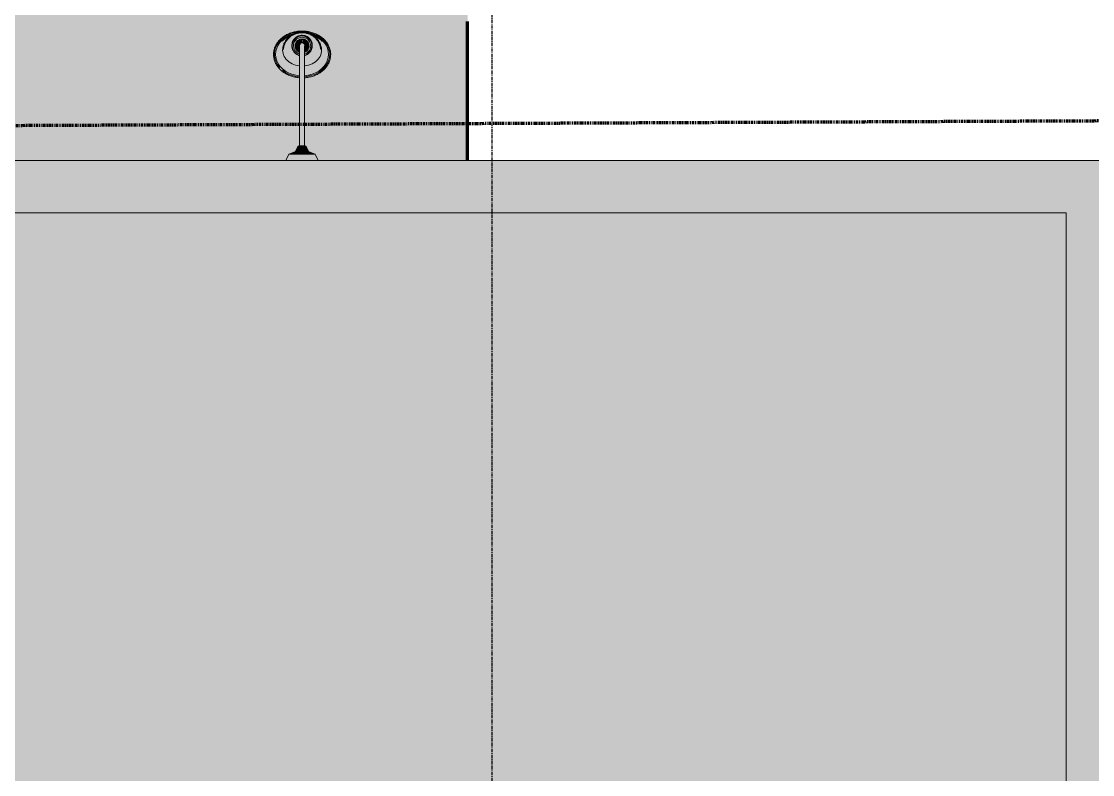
# Model space of a CAD drawing. Header units: inches. Extents: x 9391 to 11530, y 1186 to 2858.
# Drawn here: x 9956.5 to 10119.8, y 2512 to 2626.7 of the extents above; entities that cross this region are included whole.
import ezdxf

# ---------------------------------------------------------------- set-up
doc = ezdxf.new("R2010")
doc.units = ezdxf.units.IN
doc.header["$MEASUREMENT"] = 0
doc.linetypes.add('Double Dash 3_8_', pattern=[1, 0.375, -0.125, 0.125, -0.125, 0.125, -0.125])
doc.linetypes.add('Grid Line 1_2_', pattern=[0.875, 0.5, -0.125, 0.125, -0.125])
for name, color, linetype, lineweight in [('A-DETL-GENF-1', 254, 'Continuous', 9), ('A-DETL-GENF-3', 9, 'Continuous', 9), ('A-ROOF-1', 132, 'Continuous', 5), ('C-BLDG-PADS', 91, 'Continuous', 70), ('C-BLDG-PADS-1', 91, 'Continuous', 9), ('C-PROP-LINE', 91, 'Double Dash 3_8_', 211), ('C-TOPO', 7, 'Continuous', 9), ('E-LITE-EQPM', 33, 'Continuous', 9), ('S-FNDN', 32, 'Continuous', 13), ('S-FNDN-1', 32, 'Continuous', 5), ('S-GRID-1', 1, 'Grid Line 1_2_', 30)]:
    doc.layers.add(name, color=color, linetype=linetype, lineweight=lineweight)

# ---------------------------------------------------------------- blocks, each defined once
blk = doc.blocks.new('holly 26751 - holly 26751-V146-FLOOR PLAN - ROOF')
at = {"layer": 'A-DETL-GENF-1'}
for p, q in [((0, 33.47), (0, 33.55)), ((0, 33.55), (0, 33.19)), ((0, 32.24), (0, 33.47)), ((0, 33.06), (0, 33.21)), ((0, 33.21), (0, 33.21)), ((0, 33.21), (0, 33.11)), ((0, 33.19), (0, 32.22)), ((0, 33.11), (0, 32.96)), ((0, 32.96), (0, 33.11)), ((0, 33.11), (0, 33.03)), ((0, 32.79), (0, 33.06)), ((0, 33.03), (0, 32.67)), ((0, 32.96), (0, 32.89)), ((0, 32.84), (0, 32.96)), ((0, 32.89), (0, 32.77)), ((0, 32.25), (0, 32.84)), ((0, 32.37), (0, 32.79)), ((0, 32.77), (0, 32.47)), ((0, 32.67), (0, 31.48)), ((-14.24, 29.11), (-7.42, 31.55)), ((-7.42, 31.55), (0, 32.4)), ((0, 32.47), (0, 32.07)), ((0, 32.4), (7.42, 31.55)), ((0, 32.22), (0, 32.37)), ((0, 32.37), (0, 32.32)), ((0, 31.33), (0, 32.37)), ((0, 32.32), (0, 32.37)), ((0, 32.37), (0, 31.18)), ((0, 32.32), (0, 32.21)), ((0, 31.97), (0, 32.32)), ((0, 32.22), (0, 32.25)), ((0, 32.07), (0, 32.24)), ((0, 30.14), (0, 32.22)), ((0, 32.21), (0, 31.48)), ((0, 29.99), (0, 32.07)), ((0, 32.07), (0, 30.14)), ((0, 32.01), (0, 32.07)), ((0, 32.07), (0, 32.06)), ((0, 32.06), (0, 31.96)), ((0, 31.88), (0, 32.01)), ((0, 31.79), (0, 31.97)), ((0, 31.96), (0, 31.77)), ((0, 31.7), (0, 31.88)), ((0, 31.77), (0, 31.79)), ((0, 31.48), (0, 31.7)), ((0, 31.48), (0, 31.33)), ((0, 31.18), (0, 31.13)), ((0, 31.13), (0, 30.61)), ((7.42, 31.55), (14.24, 29.11)), ((0, 30.61), (0, 30.14)), ((0, 30.14), (0, 30.09)), ((0, 30.09), (0, 29.98)), ((0, 28.95), (0, 29.99)), ((0, 29.98), (0, 29.79)), ((0, 29.79), (0, 29.54)), ((0, 28.5), (0, 29.69)), ((0, 29.69), (0, 25.82)), ((0, 29.54), (0, 29.23)), ((0, 26.27), (0, 29.39)), ((0, 29.39), (0, 28.95)), ((-20.26, 25.28), (-14.24, 29.11)), ((0, 29.23), (0, 28.89)), ((0, 28.89), (0, 28.5)), ((14.24, 29.11), (20.26, 25.28)), ((0, 23.89), (0, 26.27)), ((-25.28, 20.26), (-20.26, 25.28)), ((0, 25.82), (0, 23.58)), ((0, 25.59), (0, 25.61)), ((0, 25.61), (0, 25.61)), ((0, 25.61), (0, 25.58)), ((0, 25.54), (0, 25.59)), ((0, 25.58), (0, 25.52)), ((0, 25.47), (0, 25.54)), ((0, 25.52), (0, 25.4)), ((0, 25.37), (0, 25.47)), ((0, 25.4), (0, 24.18)), ((0, 25.24), (0, 25.37)), ((0, 24.17), (0, 25.24)), ((20.26, 25.28), (25.28, 20.26)), ((0, 24.18), (0, 23.75)), ((0, 23.59), (0, 24.17)), ((0, 23.72), (0, 23.89)), ((0, 23.75), (0, 23.74)), ((0, 23.74), (0, 22.36)), ((0, 23.39), (0, 23.72)), ((0, 23.43), (0, 23.59)), ((0, 23.58), (0, 23.33)), ((0, 23.32), (0, 23.43)), ((0, 22.95), (0, 23.39)), ((0, 23.33), (0, 23.29)), ((0, 23.29), (0, 23.32)), ((0, 23.29), (0, 23.29)), ((0, 22.07), (0, 22.95)), ((0, 22.36), (0, 21.55)), ((0, 21.77), (0, 22.07)), ((0, 21.65), (0, 21.77)), ((0, 21.17), (0, 21.65)), ((0, 21.55), (0, 19.42)), ((-29.11, 14.24), (-25.28, 20.26)), ((0, 20.87), (0, 21.17)), ((0, 20.72), (0, 20.87)), ((0, -0.05), (0, 20.76)), ((0, 20.76), (0, 20.74)), ((0, 20.74), (0, 20.69)), ((0, 20.67), (0, 20.72)), ((0, 20.69), (0, 20.67)), ((0, 19.42), (0, 20.46)), ((0, 20.46), (0, 20.31)), ((0, 20.31), (0, 17.93)), ((25.28, 20.26), (29.11, 14.24)), ((0, 17.93), (0, 17.19)), ((0, 17.19), (0, 16)), ((0, 16), (0, 15.96)), ((0, 15.96), (0, 15.59)), ((0, 15.59), (0, 15.55)), ((0, 15.55), (0, 14.21)), ((-31.55, 7.42), (-29.11, 14.24)), ((0, 14.21), (0, 14.38)), ((0, 14.38), (0, 14.36)), ((0, 14.36), (0, 13.49)), ((0, 13.49), (0, 12.58)), ((29.11, 14.24), (31.39, 7.85)), ((0, 12.58), (0, 12.2)), ((0, 12.2), (0, 11.79)), ((0, 11.79), (0, 11.37)), ((0, 11.37), (0, 10.97)), ((0, 10.97), (0, 10.65)), ((0, 10.34), (0, 10.76)), ((0, 10.76), (0, 10.59)), ((0, 10.65), (0, 10.43)), ((0, 10.59), (0, 10.01)), ((0, 10.43), (0, 10.34)), ((0, 10.01), (0, 9.18)), ((0, 9.18), (0, 8.27)), ((0, 8.27), (0, 7.46)), ((-32.4, 0), (-31.55, 7.42)), ((0, 7.46), (0, 6.92)), ((0, 6.92), (0, 5.14)), ((0, 5.14), (0, 3.8)), ((0, 3.8), (0, 3.77)), ((0, 3.77), (0, 3.53)), ((0, 3.53), (0, 3.5)), ((0, 3.5), (0, 1.56)), ((-35.03, 0), (-35.12, 0)), ((-35.12, 0), (-34.76, 0)), ((-33.8, 0), (-35.03, 0)), ((-34.76, 0), (-33.78, 0)), ((-34.67, 0), (-34.52, 0)), ((-34.53, 0), (-34.67, 0)), ((-34.67, 0), (-34.59, 0)), ((-34.59, 0), (-34.23, 0)), ((-34.41, 0), (-34.53, 0)), ((-34.52, 0), (-34.45, 0)), ((-34.45, 0), (-34.33, 0)), ((-33.81, 0), (-34.41, 0)), ((-34.23, 0), (-33.04, 0)), ((-33.88, 0), (-33.93, 0)), ((-33.93, 0), (-32.74, 0)), ((-33.53, 0), (-33.88, 0)), ((-33.78, 0), (-33.81, 0)), ((-33.63, 0), (-33.8, 0)), ((-33.57, 0), (-33.63, 0)), ((-33.63, 0), (-33.62, 0)), ((-33.62, 0), (-33.53, 0)), ((-33.44, 0), (-33.57, 0)), ((-33.53, 0), (-33.34, 0)), ((-33.35, 0), (-33.53, 0)), ((-33.26, 0), (-33.44, 0)), ((-33.34, 0), (-33.35, 0)), ((-33.04, 0), (-33.26, 0)), ((-32.74, 0), (-32.69, 0)), ((-32.69, 0), (-32.17, 0)), ((-32.4, 0), (-30.36, -2.04)), ((-32.17, 0), (-31.7, 0)), ((-31.7, 0), (-31.66, 0)), ((-31.66, 0), (-31.54, 0)), ((-31.54, 0), (-31.35, 0)), ((-31.35, 0), (-31.1, 0)), ((-30.06, 0), (-31.25, 0)), ((-31.25, 0), (-27.38, 0)), ((-31.1, 0), (-30.8, 0)), ((-30.8, 0), (-30.45, 0)), ((-30.45, 0), (-30.06, 0)), ((-27.38, 0), (-25.14, 0)), ((-27.15, 0), (-27.17, 0)), ((-27.17, 0), (-27.17, 0)), ((-27.17, 0), (-27.14, 0)), ((-27.1, 0), (-27.15, 0)), ((-27.14, 0), (-27.09, 0)), ((-27.03, 0), (-27.1, 0)), ((-27.09, 0), (-26.97, 0)), ((-26.94, 0), (-27.03, 0)), ((-26.97, 0), (-25.75, 0)), ((-26.8, 0), (-26.94, 0)), ((-25.73, 0), (-26.8, 0)), ((-25.75, 0), (-25.32, 0)), ((-25.15, 0), (-25.73, 0)), ((-25.32, 0), (-25.3, 0)), ((-25.3, 0), (-23.92, 0)), ((-24.99, 0), (-25.15, 0)), ((-25.14, 0), (-24.89, 0)), ((-24.88, 0), (-24.99, 0)), ((-24.89, 0), (-24.86, 0)), ((-24.86, 0), (-24.88, 0)), ((-24.86, 0), (-24.86, 0)), ((-23.92, 0), (-23.11, 0)), ((-23.11, 0), (-20.98, 0)), ((-20.98, 0), (-22.03, 0)), ((-22.03, 0), (-21.88, 0)), ((-21.88, 0), (-19.5, 0)), ((-19.5, 0), (-18.75, 0)), ((-18.75, 0), (-17.56, 0)), ((-17.56, 0), (-17.52, 0)), ((-17.52, 0), (-17.15, 0)), ((-17.15, 0), (-17.11, 0)), ((-17.11, 0), (-15.78, 0)), ((-15.78, 0), (-15.94, 0)), ((-15.94, 0), (-15.92, 0)), ((-15.92, 0), (-15.05, 0)), ((-15.05, 0), (-14.14, 0)), ((-14.14, 0), (-13.77, 0)), ((-13.77, 0), (-13.35, 0)), ((-13.35, 0), (-12.93, 0)), ((-12.93, 0), (-12.54, 0)), ((-12.54, 0), (-12.21, 0)), ((-11.91, 0), (-12.32, 0)), ((-12.32, 0), (-12.15, 0)), ((-12.21, 0), (-11.99, 0)), ((-12.15, 0), (-11.57, 0)), ((-11.99, 0), (-11.91, 0)), ((-11.57, 0), (-10.74, 0)), ((-10.74, 0), (-9.83, 0)), ((-9.83, 0), (-9.03, 0)), ((-9.03, 0), (-8.48, 0)), ((-8.48, 0), (-6.7, 0)), ((-6.7, 0), (-5.36, 0)), ((-5.36, 0), (-5.33, 0)), ((-5.33, 0), (-5.09, 0)), ((-5.09, 0), (-5.06, 0)), ((-5.06, 0), (-3.13, 0)), ((-3.13, 0), (-0.75, 0)), ((-0.75, 0), (-0.72, 0)), ((-0.72, 0), (-0.7, 0)), ((-0.7, 0), (-0.67, 0)), ((-0.67, 0), (-0.64, 0)), ((-0.64, 0), (-0.62, 0)), ((-0.62, 0), (-0.6, 0)), ((-0.6, 0), (-0.6, 0)), ((-0.6, 0), (0.74, 0)), ((0, 1.56), (0, -0.82)), ((0.74, 0), (1.91, 0)), ((1.91, 0), (2.08, 0)), ((2.08, 0), (2.2, 0)), ((2.2, 0), (2.75, 0)), ((2.75, 0), (2.83, 0)), ((2.83, 0), (3.26, 0)), ((3.26, 0), (3.49, 0)), ((3.49, 0), (3.69, 0)), ((3.69, 0), (3.83, 0)), ((3.83, 0), (3.87, 0)), ((3.87, 0), (3.99, 0)), ((3.99, 0), (4.12, 0)), ((4.12, 0), (4.26, 0)), ((4.26, 0), (4.4, 0)), ((4.4, 0), (4.51, 0)), ((4.51, 0), (4.58, 0)), ((4.58, 0), (4.61, 0)), ((4.61, 0), (4.83, 0)), ((4.83, 0), (5.09, 0)), ((5.09, 0), (5.37, 0)), ((5.37, 0), (5.63, 0)), ((5.63, 0), (5.86, 0)), ((5.86, 0), (6.02, 0)), ((6.02, 0), (6.1, 0)), ((6.1, 0), (6.53, 0)), ((6.53, 0), (6.55, 0)), ((6.55, 0), (6.64, 0)), ((6.64, 0), (7.38, 0)), ((7.23, 0), (7.21, 0)), ((7.21, 0), (7.23, 0)), ((7.44, 0), (7.23, 0)), ((7.23, 0), (7.29, 0)), ((7.29, 0), (7.57, 0)), ((7.38, 0), (7.44, 0)), ((7.57, 0), (8.84, 0)), ((8.84, 0), (8.93, 0)), ((8.93, 0), (11.01, 0)), ((11.01, 0), (10.56, 0)), ((10.56, 0), (11.75, 0)), ((12.8, 0), (11.75, 0)), ((12.8, 0), (13.99, 0)), ((13.99, 0), (14.43, 0)), ((14.43, 0), (14.58, 0)), ((14.58, 0), (16.07, 0)), ((16.07, 0), (15.33, 0)), ((15.33, 0), (15.62, 0)), ((15.62, 0), (18.9, 0)), ((18.9, 0), (18.75, 0)), ((18.75, 0), (18.82, 0)), ((18.82, 0), (18.99, 0)), ((18.99, 0), (19.21, 0)), ((19.21, 0), (19.48, 0)), ((19.48, 0), (19.75, 0)), ((19.75, 0), (20.02, 0)), ((20.02, 0), (20.24, 0)), ((20.24, 0), (20.98, 0)), ((20.98, 0), (23.81, 0)), ((23.81, 0), (23.21, 0)), ((23.21, 0), (23.36, 0)), ((23.36, 0), (24.11, 0)), ((24.11, 0), (26.19, 0)), ((26.19, 0), (26.49, 0)), ((26.49, 0), (26.34, 0)), ((26.34, 0), (26.78, 0)), ((26.78, 0), (27.02, 0)), ((27.02, 0), (27.29, 0)), ((27.29, 0), (27.58, 0)), ((27.58, 0), (27.84, 0)), ((27.84, 0), (28.06, 0)), ((28.06, 0), (28.22, 0)), ((28.22, 0), (28.27, 0)), ((28.27, 0), (29.16, 0)), ((29.17, 0), (28.87, 0)), ((28.87, 0), (28.91, 0)), ((28.91, 0), (29.21, 0)), ((29.16, 0), (29.51, 0)), ((29.18, 0), (29.16, 0)), ((29.16, 0), (29.37, 0)), ((29.42, 0), (29.17, 0)), ((29.26, 0), (29.18, 0)), ((29.21, 0), (29.7, 0)), ((29.7, 0), (29.26, 0)), ((29.37, 0), (31.39, 0)), ((29.61, 0), (29.42, 0)), ((29.51, 0), (29.68, 0)), ((29.7, 0), (29.61, 0)), ((29.68, 0), (29.7, 0)), ((29.7, 0), (29.76, 0)), ((29.76, 0), (29.7, 0)), ((30.36, 0), (30.21, 0)), ((30.21, 0), (30.8, 0)), ((31.03, 0), (30.36, 0)), ((31.5, 0), (30.8, 0)), ((30.8, 0), (31.08, 0)), ((30.8, 0), (31.84, 0)), ((31.1, 0), (31.03, 0)), ((31.08, 0), (31.11, 0)), ((31.11, 0), (31.1, 0)), ((31.1, 0), (31.1, 0)), ((32.14, 0), (31.1, 0)), ((31.1, 0), (31.4, 0)), ((31.39, 0), (31.55, 0)), ((31.4, 0), (32.74, 0)), ((31.56, 0), (31.5, 0)), ((31.55, 0), (31.56, 0)), ((33.62, 0), (31.55, 0)), ((31.84, 0), (32.14, 0)), ((32.74, 0), (32.59, 0)), ((32.59, 0), (33.58, 0)), ((33.58, 0), (33.71, 0)), ((33.78, 0), (33.62, 0)), ((33.71, 0), (33.78, 0)), ((-34.63, 0), (-34.77, 0)), ((-34.77, 0), (-34.77, 0)), ((-34.77, 0), (-34.67, 0)), ((-34.35, 0), (-34.63, 0)), ((-33.93, 0), (-34.35, 0)), ((-34.33, 0), (-34.03, 0)), ((-34.03, 0), (-33.63, 0)), ((-33.78, 0), (-33.93, 0)), ((-33.93, 0), (-33.88, 0)), ((-32.89, 0), (-33.93, 0)), ((-33.88, 0), (-33.78, 0)), ((-31.7, 0), (-33.78, 0)), ((-33.78, 0), (-33.04, 0)), ((-31.55, 0), (-33.63, 0)), ((-33.63, 0), (-31.7, 0)), ((-33.04, 0), (-32.89, 0)), ((-30.51, 0), (-31.55, 0)), ((-27.83, 0), (-30.95, 0)), ((-30.95, 0), (-30.51, 0)), ((-25.45, 0), (-27.83, 0)), ((-25.29, 0), (-25.45, 0)), ((-24.95, 0), (-25.29, 0)), ((-24.52, 0), (-24.95, 0)), ((-23.64, 0), (-24.52, 0)), ((-23.33, 0), (-23.64, 0)), ((-23.22, 0), (-23.33, 0)), ((-22.73, 0), (-23.22, 0)), ((-22.43, 0), (-22.73, 0)), ((-22.28, 0), (-22.43, 0)), ((0.73, 0), (-22.32, 0)), ((-22.32, 0), (-22.3, 0)), ((-22.3, 0), (-22.26, 0)), ((-22.24, 0), (-22.28, 0)), ((-22.26, 0), (-22.24, 0)), ((0, -0.82), (0, -0.84)), ((0, -0.84), (0, -0.87)), ((0, -0.87), (0, -0.89)), ((0, -0.89), (0, -0.92)), ((0, -0.92), (0, -0.94)), ((0, -0.94), (0, -0.96)), ((0, -0.96), (0, -0.96)), ((0, -0.96), (0, -2.3)), ((17.52, 0), (17.1, 0)), ((18.35, 0), (17.52, 0)), ((19.32, 0), (18.35, 0)), ((20.3, 0), (19.32, 0)), ((21.79, 0), (20.3, 0)), ((22.02, 0), (21.79, 0)), ((23.53, 0), (22.02, 0)), ((24.26, 0), (23.53, 0)), ((24.48, 0), (24.26, 0)), ((24.55, 0), (24.48, 0)), ((25.59, 0), (24.55, 0)), ((30.65, 0), (25.44, 0)), ((25.44, 0), (27.68, 0)), ((26.04, 0), (25.59, 0)), ((26.17, 0), (26.04, 0)), ((26.32, 0), (26.17, 0)), ((26.49, 0), (26.32, 0)), ((26.71, 0), (26.49, 0)), ((27.38, 0), (26.63, 0)), ((26.63, 0), (26.8, 0)), ((26.8, 0), (26.71, 0)), ((28.72, 0), (27.38, 0)), ((27.68, 0), (28.64, 0)), ((28.64, 0), (28.72, 0)), ((29.81, 0), (29.76, 0)), ((29.76, 0), (30.74, 0)), ((29.92, 0), (29.81, 0)), ((30.05, 0), (29.92, 0)), ((30.21, 0), (30.05, 0)), ((30.38, 0), (30.21, 0)), ((30.53, 0), (30.38, 0)), ((30.65, 0), (30.53, 0)), ((31.1, 0), (30.65, 0)), ((30.8, 0), (30.65, 0)), ((30.74, 0), (30.8, 0)), ((33.33, 0), (31.1, 0)), ((31.55, 0), (33.33, 0)), ((0, -2.3), (0, -3.47)), ((0, -3.47), (0, -3.64)), ((0, -3.64), (0, -3.76)), ((0, -3.76), (0, -4.31)), ((0, -4.31), (0, -4.39)), ((0, -4.39), (0, -4.82)), ((0, -4.82), (0, -5.05)), ((0, -5.05), (0, -5.26)), ((0, -5.26), (0, -5.39)), ((0, -5.39), (0, -5.43)), ((0, -5.43), (0, -5.55)), ((0, -5.55), (0, -5.68)), ((0, -5.68), (0, -5.83)), ((0, -5.83), (0, -5.96)), ((0, -5.96), (0, -6.07)), ((0, -6.07), (0, -6.14)), ((0, -6.14), (0, -6.17)), ((0, -6.17), (0, -6.39)), ((0, -6.39), (0, -6.65)), ((0, -6.65), (0, -6.93)), ((0, -6.93), (0, -7.19)), ((0, -7.19), (0, -7.42)), ((0, -7.42), (0, -7.59)), ((0, -7.59), (0, -7.66)), ((0, -7.66), (0, -8.09)), ((0, -8.09), (0, -8.11)), ((0, -8.11), (0, -8.2)), ((0, -8.2), (0, -8.94)), ((0, -8.79), (0, -8.78)), ((0, -8.78), (0, -8.79)), ((0, -9), (0, -8.79)), ((0, -8.79), (0, -8.85)), ((0, -8.85), (0, -9.13)), ((0, -8.94), (0, -9)), ((0, -9.13), (0, -10.4)), ((0, -10.4), (0, -10.49)), ((0, -10.49), (0, -12.57)), ((0, -12.57), (0, -12.13)), ((0, -12.13), (0, -13.32)), ((0, -14.36), (0, -13.32)), ((0, -14.36), (0, -15.55)), ((0, -15.55), (0, -15.99)), ((0, -15.99), (0, -16.14)), ((0, -16.14), (0, -17.63)), ((0, -17.63), (0, -16.89)), ((0, -16.89), (0, -17.19)), ((0, -17.19), (0, -20.46)), ((0, -20.46), (0, -20.31)), ((0, -20.31), (0, -20.38)), ((0, -20.38), (0, -20.55)), ((0, -20.55), (0, -20.77)), ((0, -20.77), (0, -21.04)), ((0, -21.04), (0, -21.32)), ((0, -21.32), (0, -21.58)), ((0, -21.58), (0, -21.8)), ((0, -21.8), (0, -22.54)), ((0, -22.54), (0, -25.37)), ((0, -25.37), (0, -24.77)), ((0, -24.77), (0, -24.92)), ((0, -24.92), (0, -25.67)), ((0, -25.67), (0, -27.75)), ((0, -32.21), (0, -27.01)), ((0, -27.01), (0, -29.24)), ((0, -27.75), (0, -28.05)), ((0, -28.05), (0, -27.9)), ((0, -27.9), (0, -28.35)), ((0, -28.94), (0, -28.2)), ((0, -28.35), (0, -28.58)), ((0, -28.58), (0, -28.86)), ((0, -28.86), (0, -29.14)), ((0, -30.28), (0, -28.94)), ((0, -29.14), (0, -29.4)), ((0, -29.24), (0, -30.2)), ((0, -29.4), (0, -29.63)), ((0, -29.63), (0, -29.78)), ((0, -29.78), (0, -29.83)), ((0, -29.83), (0, -30.73)), ((0, -30.2), (0, -30.28)), ((0, -30.73), (0, -30.43)), ((0, -30.43), (0, -30.48)), ((0, -30.48), (0, -30.77)), ((0, -30.73), (0, -31.07)), ((0, -30.99), (0, -30.73)), ((0, -30.75), (0, -30.73)), ((0, -30.73), (0, -30.94)), ((0, -30.82), (0, -30.75)), ((0, -30.77), (0, -31.26)), ((0, -31.26), (0, -30.82)), ((0, -30.94), (0, -32.95)), ((0, -31.17), (0, -30.99)), ((0, -31.07), (0, -31.24)), ((0, -31.27), (0, -31.17)), ((0, -31.24), (0, -31.27)), ((0, -31.26), (0, -31.32)), ((0, -31.32), (0, -31.26)), ((0, -31.37), (0, -31.32)), ((0, -31.32), (0, -32.31)), ((0, -31.48), (0, -31.37)), ((0, -31.62), (0, -31.48)), ((0, -31.77), (0, -31.62)), ((0, -31.92), (0, -31.77)), ((0, -31.77), (0, -32.36)), ((0, -31.94), (0, -31.77)), ((0, -32.59), (0, -31.92)), ((0, -32.09), (0, -31.94)), ((0, -32.21), (0, -32.09)), ((0, -32.66), (0, -32.21)), ((0, -32.36), (0, -32.21)), ((0, -32.31), (0, -32.36)), ((0, -33.06), (0, -32.36)), ((0, -32.36), (0, -32.65)), ((0, -32.36), (0, -33.41)), ((0, -32.67), (0, -32.59)), ((0, -32.65), (0, -32.67)), ((0, -32.67), (0, -32.66)), ((0, -32.66), (0, -32.67)), ((0, -33.7), (0, -32.66)), ((0, -32.66), (0, -32.96)), ((0, -34.89), (0, -32.66)), ((0, -32.95), (0, -33.11)), ((0, -32.96), (0, -34.3)), ((0, -33.12), (0, -33.06)), ((0, -33.11), (0, -33.12)), ((0, -35.18), (0, -33.11)), ((0, -33.11), (0, -34.89)), ((0, -33.41), (0, -33.7)), ((0, -34.3), (0, -34.15)), ((0, -34.15), (0, -35.14)), ((0, -35.14), (0, -35.27)), ((0, -35.34), (0, -35.18)), ((0, -35.27), (0, -35.34))]:
    blk.add_line(p, q, dxfattribs=at)
at = {"layer": 'A-DETL-GENF-3'}
for p, q in [((31.39, 7.85), (31.55, 7.42)), ((31.55, 7.42), (32.16, 2.1))]:
    blk.add_line(p, q, dxfattribs=at)
blk = doc.blocks.new('265000 - LIGHTING - GOOSENECK LIGHTING - TYPE A - 265000 - Lighting - Gooseneck Lighting - Type A-V183-FLOOR PLAN - ROOF')
at = {"layer": 'E-LITE-EQPM'}
for points in [[(-12.63, 0.37), (-12.74, 1.21), (-13, 2), (-13.35, 2.67), (-13.66, 3.09), (-14.16, 3.6), (-14.93, 4.09), (-15.62, 4.31), (-16.18, 4.36), (-16.75, 4.29), (-17.25, 4.15), (-17.83, 3.84), (-18.37, 3.4), (-18.78, 2.93), (-19.1, 2.43), (-19.4, 1.76), (-19.63, 0.85), (-19.71, 0), (-19.63, 0), (-19.4, 1.44), (-18.88, 2.59), (-18.19, 3.43), (-17.23, 4.02), (-16.18, 4.22), (-15.05, 3.97), (-14.22, 3.49), (-13.28, 2.2), (-12.89, 1.15), (-12.79, 0.37), (-12.65, 0.37)], [(-12.79, 0.37), (-12.94, 1.38), (-13.49, 2.59), (-14.16, 3.42), (-15.12, 4.02), (-16.18, 4.22), (-17.32, 3.97), (-18.22, 3.4), (-18.99, 2.45), (-19.48, 1.15), (-19.61, 0), (-19.56, 0), (-19.42, 0.95), (-19.29, 1.38), (-19.21, 1.55), (-18.61, 2.69), (-17.83, 3.49), (-16.75, 3.97), (-15.52, 3.93), (-14.46, 3.42), (-13.61, 2.48), (-13.08, 1.31), (-12.93, 0.37), (-12.84, 0.37)], [(-12.95, 0.37), (-13.09, 1.38), (-13.73, 2.67), (-14.64, 3.54), (-15.61, 3.97), (-16.75, 3.97), (-17.9, 3.42), (-18.76, 2.48), (-19.31, 1.31), (-19.25, 1.36), (-18.78, 2.05), (-18.36, 2.42), (-18.04, 2.62), (-17.53, 2.81), (-17.26, 2.88), (-16.75, 2.96), (-15.81, 2.68), (-15.09, 2.1), (-14.57, 1.14), (-14.45, 0.37), (-13, 0.37)], [(-14.45, 0.37), (-14.57, 1.15), (-15.12, 2.12), (-15.91, 2.75), (-16.81, 2.97), (-17.7, 2.75), (-17.91, 2.68), (-18.31, 2.46), (-18.78, 2.05), (-18.99, 1.8), (-19.34, 1.15), (-19.48, 0.67), (-19.54, 0), (-19.08, 0), (-18.93, 0.63), (-18.63, 1.08), (-18.17, 1.4), (-17.7, 1.54), (-17.24, 1.53), (-16.7, 1.33), (-16.3, 0.99), (-16.03, 0.52), (-15.99, 0.37), (-14.48, 0.37)], [(-0.98, 0.09), (-0.99, 1.92), (-1.35, 0.87), (-1.35, 0), (-0.98, 0), (-0.98, 0.05)], [(0, 2.4), (-0.98, 1.92), (-0.98, 0), (0, 0), (0, 2.2)], [(-12.63, -0.38), (-12.79, -0.38), (-12.94, -1.38), (-13.49, -2.59), (-14.16, -3.42), (-15.12, -4.02), (-16.18, -4.22), (-17.32, -3.97), (-18.22, -3.4), (-19.02, -2.36), (-19.47, -1.2), (-19.63, 0), (-19.71, 0), (-19.6, -1.1), (-19.27, -2.11), (-18.78, -2.93), (-18.59, -3.18), (-18.05, -3.68), (-17.51, -4.02), (-16.99, -4.22), (-16.5, -4.33), (-16.16, -4.36), (-15.52, -4.27), (-15.1, -4.15), (-14.54, -3.87), (-13.9, -3.37), (-13.66, -3.09), (-13.3, -2.59), (-12.87, -1.68), (-12.68, -1), (-12.64, -0.43)], [(-12.79, -0.38), (-12.95, -0.38), (-13.1, -1.39), (-13.66, -2.59), (-14.64, -3.54), (-15.61, -3.97), (-16.75, -3.97), (-17.9, -3.42), (-18.76, -2.48), (-19.38, -1.08), (-19.54, -0.43), (-19.56, 0), (-19.63, 0), (-19.43, -1.38), (-18.88, -2.6), (-18.21, -3.42), (-17.25, -4.02), (-16.18, -4.22), (-15.05, -3.97), (-14.16, -3.42), (-13.4, -2.48), (-12.89, -1.2), (-12.82, -0.67)], [(-14.45, -0.38), (-16.01, -0.41), (-16.07, -0.6), (-16.34, -1.04), (-16.83, -1.4), (-17.29, -1.55), (-17.9, -1.5), (-18.36, -1.29), (-18.72, -0.97), (-18.99, -0.46), (-19.08, 0), (-19.56, 0), (-19.5, -0.67), (-19.26, -1.31), (-18.94, -1.85), (-18.5, -2.31), (-17.92, -2.69), (-17.7, -2.77), (-16.81, -2.97), (-15.88, -2.74), (-15.08, -2.08), (-14.57, -1.14), (-14.48, -0.57)], [(-16.07, -0.38), (-16.26, -0.41), (-16.34, -0.66), (-16.87, -1.15), (-17.47, -1.31), (-18.18, -1.08), (-18.61, -0.62), (-18.78, 0), (-18.97, 0), (-18.72, -0.79), (-18.21, -1.3), (-17.47, -1.5), (-16.66, -1.24), (-16.17, -0.75), (-16.1, -0.48)], [(-16.07, 0.37), (-16.17, 0.75), (-16.77, 1.31), (-17.47, 1.5), (-18.27, 1.24), (-18.77, 0.74), (-18.95, 0), (-18.77, 0.02), (-18.57, 0.69), (-18.05, 1.16), (-17.43, 1.3), (-16.77, 1.1), (-16.32, 0.6), (-16.21, 0.37), (-16.08, 0.37)], [(-16.26, 0.37), (-16.33, 0.66), (-16.87, 1.15), (-17.47, 1.31), (-18.18, 1.08), (-18.61, 0.62), (-18.78, 0), (-18.53, 0.03), (-18.28, 0.67), (-17.79, 1.02), (-17.1, 0.99), (-16.59, 0.6), (-16.5, 0.37), (-16.31, 0.37)], [(-16.26, -0.38), (-16.52, -0.38), (-16.64, -0.66), (-17.14, -1.02), (-17.83, -0.99), (-18.35, -0.59), (-18.54, 0), (-18.77, -0.02), (-18.59, -0.67), (-18.05, -1.16), (-17.43, -1.3), (-16.77, -1.1), (-16.33, -0.66), (-16.26, -0.39)], [(-16.52, 0.37), (-16.6, 0.63), (-17.14, 1.02), (-17.8, 1.02), (-18.35, 0.57), (-18.54, 0), (-18, 0.04), (-17.84, 0.39), (-17.44, 0.53), (-17, 0.37), (-16.75, 0.37)], [(-16.52, -0.38), (-17.13, -0.4), (-17.49, -0.53), (-17.85, -0.37), (-18.01, 0), (-18.54, 0), (-18.28, -0.67), (-17.79, -1.02), (-17.1, -0.99), (-16.58, -0.56), (-16.55, -0.46)], [(-17.08, -0.38), (-17.64, -0.33), (-17.65, -0.3), (-17.7, -0.25), (-17.76, -0.23), (-17.83, -0.09), (-17.85, 0), (-18, -0.04), (-17.8, -0.4), (-17.44, -0.53), (-17.08, -0.38)], [(-17.08, 0.37), (-17.08, 0.38), (-17.49, 0.53), (-17.85, 0.37), (-17.97, 0), (-17.84, 0.03), (-17.79, 0.19), (-17.64, 0.33), (-17.47, 0.37), (-17.08, 0.37)], [(-11.84, 0), (-11.88, 0.19), (-11.99, 0.33), (-12.14, 0.37), (-17.64, 0.33), (-17.75, 0.24), (-17.83, 0.09), (-17.82, -0.12), (-17.73, -0.27), (-17.66, -0.27), (-17.64, -0.33), (-17.44, -0.38), (-12.06, -0.36), (-11.93, -0.27), (-11.85, -0.1)], [(-8.7, 0), (-8.74, 0.19), (-8.85, 0.32), (-8.99, 0.37), (-12.06, 0.36), (-11.93, 0.27), (-11.85, 0.1), (-11.85, -0.1), (-11.95, -0.29), (-12.06, -0.36), (-11.98, -0.38), (-8.92, -0.36), (-8.79, -0.27), (-8.71, -0.1)], [(-6.66, -0.38), (-6.66, 0.37), (-8.92, 0.36), (-8.79, 0.27), (-8.71, 0.1), (-8.71, -0.1), (-8.79, -0.27), (-8.92, -0.36), (-8.74, -0.38), (-7.27, -0.38)], [(-2.25, -0.2), (-2.25, 0.37), (-6.66, 0.36), (-6.66, -0.38), (-2.25, -0.33), (-2.25, -0.22)], [(-2.11, 0.09), (-2.12, 0.43), (-2.25, 0.3), (-2.25, 0), (-2.11, 0)], [(-2.11, -0.27), (-2.11, 0), (-2.25, 0), (-2.22, -0.36), (-2.11, -0.4), (-2.11, -0.3)], [(-1.35, 0), (-1.35, 0.93), (-2.11, 0.58), (-2.11, 0)], [(-1.35, -0.4), (-1.35, 0), (-2.11, -0.01), (-2.11, -0.63), (-1.35, -0.93), (-1.35, -0.43)], [(-0.98, -0.44), (-0.98, 0), (-1.35, -0.02), (-1.35, -0.93), (-0.98, -1.92), (-0.98, -0.53)], [(0, -1.92), (0, 0), (-0.98, 0), (-0.98, -1.95), (0, -2.4), (0, -1.95)], [(-12.95, -0.38), (-14.45, -0.38), (-14.57, -1.14), (-15.12, -2.12), (-15.88, -2.74), (-16.81, -2.97), (-17.75, -2.76), (-17.92, -2.69), (-18.36, -2.41), (-18.78, -2.04), (-19.12, -1.58), (-19.28, -1.35), (-19.2, -1.55), (-18.7, -2.6), (-17.73, -3.54), (-16.75, -3.97), (-15.52, -3.93), (-14.46, -3.42), (-13.61, -2.48), (-13.08, -1.31), (-13, -0.75)]]:
    blk.add_hatch(color=256, dxfattribs=at).paths.add_polyline_path(points, flags=0)
h = blk.add_hatch(color=256, dxfattribs=at)
h.paths.add_polyline_path([(-16.17, 0.75), (-16.33, 1.02), (-16.41, 1.1), (-16.83, 1.4), (-17.37, 1.54), (-17.87, 1.51), (-18.35, 1.3), (-18.72, 0.97), (-18.98, 0.51), (-19.08, 0), (-18.97, 0), (-18.76, 0.75), (-18.19, 1.31), (-17.47, 1.5), (-16.66, 1.24), (-16.19, 0.77)], flags=0)
h.paths.add_polyline_path([(-16.01, 0.37), (-16.07, 0.6), (-16.14, 0.66), (-16.04, 0.37), (-16.01, 0.37)], flags=0)
h = blk.add_hatch(color=256, dxfattribs=at)
h.paths.add_polyline_path([(-16.17, -0.75), (-16.77, -1.31), (-17.47, -1.5), (-18.27, -1.24), (-18.79, -0.67), (-18.99, 0), (-19.08, 0), (-18.93, -0.63), (-18.6, -1.1), (-18.17, -1.4), (-17.7, -1.54), (-17.24, -1.53), (-16.68, -1.31), (-16.28, -0.95), (-16.19, -0.8)], flags=0)
h.paths.add_polyline_path([(-16.01, -0.38), (-16.07, -0.4), (-16.11, -0.67), (-16.03, -0.48), (-16.01, -0.4)], flags=0)
for p, q in [((-0.98, 2), (-1.35, 0.98)), ((0, 2.46), (-0.98, 2)), ((-0.98, 1.95), (-0.98, 0)), ((-8.99, 0.37), (-12.14, 0.37)), ((-2.25, 0.37), (-6.66, 0.37)), ((-2.11, 0.63), (-2.25, 0.49)), ((-2.25, 0.38), (-2.25, 0)), ((-2.25, 0.37), (-2.25, 0.36)), ((-1.35, 0.98), (-2.11, 0.63)), ((-2.11, 0), (-2.11, 0.63)), ((-1.35, 0.93), (-1.35, 0)), ((-12.14, -0.38), (-8.99, -0.38)), ((-6.66, -0.38), (-2.25, -0.38)), ((-2.25, 0), (-2.25, -0.38)), ((-2.25, -0.36), (-2.25, -0.38)), ((-2.25, -0.49), (-2.11, -0.63)), ((-2.11, -0.63), (-2.11, 0)), ((-2.11, -0.63), (-1.35, -0.98)), ((-1.35, 0), (-1.35, -0.93)), ((-1.35, -0.98), (-0.98, -2)), ((-0.98, 0), (-0.98, -1.95)), ((-0.98, -2), (0, -2.46))]:
    blk.add_line(p, q, dxfattribs=at)
at = {"layer": 'E-LITE-EQPM', "flags": 128}
for points in [[(-12.59, 0.37), (-12.61, 0.52), (-12.63, 0.69), (-12.65, 0.86), (-12.68, 1.03), (-12.72, 1.2), (-12.76, 1.37), (-12.81, 1.53), (-12.86, 1.69), (-12.92, 1.85), (-12.98, 2.01), (-13.05, 2.16), (-13.12, 2.31), (-13.2, 2.46), (-13.28, 2.6), (-13.37, 2.74), (-13.46, 2.87), (-13.56, 3), (-13.66, 3.12), (-13.76, 3.24), (-13.87, 3.35), (-13.98, 3.46), (-14.1, 3.57), (-14.22, 3.66), (-14.34, 3.76), (-14.46, 3.84), (-14.59, 3.92), (-14.72, 3.99), (-14.85, 4.06), (-14.99, 4.12), (-15.12, 4.18), (-15.26, 4.22), (-15.4, 4.26), (-15.54, 4.3), (-15.68, 4.32), (-15.83, 4.34), (-15.97, 4.35), (-16.11, 4.36), (-16.26, 4.36), (-16.4, 4.35), (-16.54, 4.33), (-16.68, 4.31), (-16.83, 4.28), (-16.97, 4.24), (-17.11, 4.2), (-17.24, 4.15), (-17.38, 4.09), (-17.51, 4.03), (-17.64, 3.96), (-17.77, 3.89), (-17.9, 3.8), (-18.02, 3.71), (-18.14, 3.62), (-18.26, 3.52), (-18.37, 3.41), (-18.48, 3.3), (-18.59, 3.19), (-18.69, 3.07), (-18.79, 2.94), (-18.88, 2.81), (-18.97, 2.67), (-19.06, 2.53), (-19.14, 2.39), (-19.21, 2.24), (-19.28, 2.09), (-19.35, 1.94), (-19.41, 1.78), (-19.47, 1.62), (-19.52, 1.46), (-19.56, 1.29), (-19.6, 1.12), (-19.64, 0.96), (-19.66, 0.78), (-19.69, 0.61), (-19.7, 0.44), (-19.72, 0.27), (-19.72, 0.09), (-19.72, 0)], [(-17.06, 2.95), (-17.2, 2.93), (-17.33, 2.91), (-17.46, 2.87), (-17.59, 2.83), (-17.72, 2.79), (-17.84, 2.74), (-17.96, 2.68), (-18.07, 2.62), (-18.18, 2.56), (-18.29, 2.49), (-18.39, 2.41), (-18.49, 2.34), (-18.58, 2.26), (-18.67, 2.18), (-18.76, 2.09), (-18.84, 2.01), (-18.91, 1.92), (-18.98, 1.83), (-19.05, 1.74), (-19.11, 1.64), (-19.17, 1.55), (-19.22, 1.45), (-19.27, 1.36), (-19.32, 1.26), (-19.36, 1.16), (-19.4, 1.06), (-19.43, 0.97), (-19.46, 0.87), (-19.49, 0.77), (-19.51, 0.67), (-19.54, 0.57), (-19.55, 0.47), (-19.57, 0.37), (-19.58, 0.27), (-19.58, 0.17), (-19.59, 0.07), (-19.59, 0)], [(-16.9, 2.84), (-17.04, 2.83), (-17.16, 2.81), (-17.29, 2.78), (-17.42, 2.75), (-17.54, 2.72), (-17.66, 2.67), (-17.78, 2.62), (-17.89, 2.57), (-18, 2.51), (-18.11, 2.45), (-18.21, 2.39), (-18.31, 2.32), (-18.4, 2.25), (-18.49, 2.17), (-18.58, 2.09), (-18.66, 2.01), (-18.74, 1.93), (-18.81, 1.84), (-18.88, 1.76), (-18.94, 1.67), (-19, 1.58), (-19.06, 1.49), (-19.11, 1.4), (-19.16, 1.31), (-19.2, 1.22), (-19.24, 1.12), (-19.28, 1.03), (-19.31, 0.93), (-19.34, 0.84), (-19.37, 0.74), (-19.39, 0.65), (-19.41, 0.55), (-19.43, 0.45), (-19.44, 0.36), (-19.45, 0.26), (-19.46, 0.17), (-19.46, 0.07), (-19.46, 0)], [(-18.5, 2.86), (-18.6, 2.74), (-18.7, 2.61), (-18.79, 2.47), (-18.87, 2.34), (-18.95, 2.2), (-19.02, 2.06), (-19.09, 1.92), (-19.15, 1.77), (-19.21, 1.63), (-19.26, 1.48), (-19.31, 1.33), (-19.35, 1.18), (-19.39, 1.03)], [(-18.2, 3.01), (-18.31, 2.9), (-18.41, 2.78), (-18.51, 2.65), (-18.6, 2.53), (-18.69, 2.4), (-18.77, 2.26), (-18.84, 2.13), (-18.91, 1.99), (-18.98, 1.85), (-19.04, 1.71)], [(-19.72, 0), (-19.72, -0.17), (-19.71, -0.35), (-19.7, -0.52), (-19.68, -0.69), (-19.65, -0.86), (-19.62, -1.03), (-19.58, -1.2), (-19.54, -1.37), (-19.49, -1.53), (-19.44, -1.69), (-19.38, -1.85), (-19.32, -2.01), (-19.25, -2.16), (-19.18, -2.31), (-19.1, -2.46), (-19.02, -2.6), (-18.93, -2.74), (-18.84, -2.87), (-18.74, -3), (-18.64, -3.12), (-18.54, -3.24), (-18.43, -3.35), (-18.32, -3.46), (-18.21, -3.57), (-18.09, -3.66), (-17.97, -3.76), (-17.84, -3.84), (-17.71, -3.92), (-17.58, -3.99), (-17.45, -4.06), (-17.32, -4.12), (-17.18, -4.18), (-17.04, -4.22), (-16.9, -4.26), (-16.76, -4.3), (-16.62, -4.32), (-16.48, -4.34), (-16.33, -4.35), (-16.19, -4.36), (-16.05, -4.36), (-15.9, -4.35), (-15.76, -4.33), (-15.62, -4.31), (-15.48, -4.28), (-15.34, -4.24), (-15.2, -4.2), (-15.06, -4.15), (-14.92, -4.09), (-14.79, -4.03), (-14.66, -3.96), (-14.53, -3.89), (-14.4, -3.8), (-14.28, -3.71), (-14.16, -3.62), (-14.04, -3.52), (-13.93, -3.41), (-13.82, -3.3), (-13.71, -3.19), (-13.61, -3.07), (-13.51, -2.94), (-13.42, -2.81), (-13.33, -2.67), (-13.24, -2.53), (-13.16, -2.39), (-13.09, -2.24), (-13.02, -2.09), (-12.95, -1.94), (-12.89, -1.78), (-12.84, -1.62), (-12.79, -1.46), (-12.74, -1.29), (-12.7, -1.12), (-12.67, -0.96), (-12.64, -0.78), (-12.62, -0.61), (-12.6, -0.44), (-12.59, -0.38)], [(-19.59, 0), (-19.59, -0.1), (-19.58, -0.2), (-19.57, -0.3), (-19.56, -0.4), (-19.55, -0.5), (-19.53, -0.6), (-19.51, -0.7), (-19.48, -0.8), (-19.45, -0.9), (-19.42, -1), (-19.38, -1.1), (-19.35, -1.2), (-19.3, -1.3), (-19.25, -1.39), (-19.2, -1.49), (-19.15, -1.58), (-19.09, -1.68), (-19.02, -1.77), (-18.96, -1.86), (-18.88, -1.95), (-18.81, -2.04), (-18.73, -2.12), (-18.64, -2.21), (-18.55, -2.29), (-18.46, -2.37), (-18.36, -2.44), (-18.25, -2.51), (-18.14, -2.58), (-18.03, -2.64), (-17.92, -2.7), (-17.8, -2.76), (-17.67, -2.8), (-17.55, -2.85), (-17.42, -2.88), (-17.28, -2.92), (-17.15, -2.94), (-17.06, -2.95)], [(-19.46, 0), (-19.46, -0.1), (-19.46, -0.19), (-19.45, -0.29), (-19.44, -0.39), (-19.42, -0.48), (-19.4, -0.58), (-19.38, -0.67), (-19.36, -0.77), (-19.33, -0.86), (-19.3, -0.96), (-19.27, -1.05), (-19.23, -1.15), (-19.19, -1.24), (-19.14, -1.33), (-19.09, -1.43), (-19.04, -1.52), (-18.98, -1.61), (-18.92, -1.7), (-18.86, -1.78), (-18.79, -1.87), (-18.71, -1.95), (-18.64, -2.04), (-18.55, -2.11), (-18.47, -2.19), (-18.38, -2.27), (-18.28, -2.34), (-18.18, -2.41), (-18.08, -2.47), (-17.97, -2.53), (-17.86, -2.59), (-17.75, -2.64), (-17.63, -2.69), (-17.51, -2.73), (-17.38, -2.76), (-17.26, -2.79), (-17.13, -2.82), (-17, -2.83), (-16.9, -2.84)], [(-12.14, 0.37), (-12.21, 0.37), (-12.29, 0.37), (-12.38, 0.37), (-12.47, 0.37), (-12.56, 0.37), (-12.65, 0.37), (-12.75, 0.37), (-12.85, 0.37), (-12.95, 0.37), (-13.05, 0.37), (-13.16, 0.37), (-13.27, 0.37), (-13.38, 0.37), (-13.49, 0.37), (-13.61, 0.37), (-13.72, 0.37), (-13.84, 0.37), (-13.96, 0.37), (-14.08, 0.37), (-14.2, 0.37), (-14.32, 0.37), (-14.44, 0.37), (-14.56, 0.37), (-14.68, 0.37), (-14.8, 0.37), (-14.91, 0.37), (-15.03, 0.37), (-15.15, 0.37), (-15.27, 0.37), (-15.38, 0.37), (-15.49, 0.37), (-15.61, 0.37), (-15.72, 0.37), (-15.82, 0.37), (-15.93, 0.37), (-16.03, 0.37), (-16.14, 0.37), (-16.23, 0.37), (-16.33, 0.37), (-16.42, 0.37), (-16.51, 0.37), (-16.6, 0.37), (-16.68, 0.37), (-16.76, 0.37), (-16.83, 0.37), (-16.91, 0.37), (-16.97, 0.37), (-17.04, 0.37), (-17.1, 0.37), (-17.15, 0.37), (-17.2, 0.37), (-17.25, 0.37), (-17.29, 0.37), (-17.33, 0.37), (-17.36, 0.37), (-17.39, 0.37), (-17.42, 0.37), (-17.44, 0.37), (-17.45, 0.37), (-17.46, 0.37), (-17.47, 0.37), (-17.47, 0.37)], [(-8.99, 0.37), (-8.91, 0.37), (-8.83, 0.37), (-8.75, 0.37), (-8.66, 0.37), (-8.57, 0.37), (-8.48, 0.37), (-8.38, 0.37), (-8.28, 0.37), (-8.18, 0.37), (-8.07, 0.37), (-7.97, 0.37), (-7.86, 0.37), (-7.75, 0.37), (-7.63, 0.37), (-7.52, 0.37), (-7.4, 0.37), (-7.29, 0.37), (-7.17, 0.37), (-7.05, 0.37), (-6.93, 0.37), (-6.81, 0.37), (-6.69, 0.37), (-6.66, 0.37)], [(-19.37, -1.1), (-19.34, -1.22), (-19.3, -1.37), (-19.25, -1.52), (-19.2, -1.66), (-19.14, -1.81), (-19.07, -1.95), (-19, -2.09), (-18.93, -2.23), (-18.85, -2.37), (-18.76, -2.51), (-18.67, -2.64), (-18.58, -2.77), (-18.5, -2.86)], [(-17.47, -0.38), (-17.46, -0.38), (-17.46, -0.38), (-17.44, -0.38), (-17.43, -0.38), (-17.41, -0.38), (-17.38, -0.38), (-17.35, -0.38), (-17.31, -0.38), (-17.27, -0.38), (-17.23, -0.38), (-17.18, -0.38), (-17.13, -0.38), (-17.07, -0.38), (-17.01, -0.38), (-16.94, -0.38), (-16.87, -0.38), (-16.8, -0.38), (-16.72, -0.38), (-16.64, -0.38), (-16.56, -0.38), (-16.47, -0.38), (-16.38, -0.38), (-16.28, -0.38), (-16.19, -0.38), (-16.09, -0.38), (-15.99, -0.38), (-15.88, -0.38), (-15.77, -0.38), (-15.66, -0.38), (-15.55, -0.38), (-15.44, -0.38), (-15.33, -0.38), (-15.21, -0.38), (-15.09, -0.38), (-14.98, -0.38), (-14.86, -0.38), (-14.74, -0.38), (-14.62, -0.38), (-14.5, -0.38), (-14.38, -0.38), (-14.26, -0.38), (-14.14, -0.38), (-14.02, -0.38), (-13.9, -0.38), (-13.78, -0.38), (-13.67, -0.38), (-13.55, -0.38), (-13.44, -0.38), (-13.33, -0.38), (-13.22, -0.38), (-13.11, -0.38), (-13, -0.38), (-12.9, -0.38), (-12.8, -0.38), (-12.7, -0.38), (-12.61, -0.38), (-12.51, -0.38), (-12.42, -0.38), (-12.34, -0.38), (-12.25, -0.38), (-12.18, -0.38), (-12.14, -0.38)], [(-6.66, -0.38), (-6.78, -0.38), (-6.9, -0.38), (-7.02, -0.38), (-7.14, -0.38), (-7.26, -0.38), (-7.37, -0.38), (-7.49, -0.38), (-7.6, -0.38), (-7.72, -0.38), (-7.83, -0.38), (-7.94, -0.38), (-8.05, -0.38), (-8.15, -0.38), (-8.25, -0.38), (-8.35, -0.38), (-8.45, -0.38), (-8.55, -0.38), (-8.64, -0.38), (-8.73, -0.38), (-8.81, -0.38), (-8.89, -0.38), (-8.97, -0.38), (-8.99, -0.38)], [(-19.02, -1.76), (-18.96, -1.9), (-18.89, -2.04), (-18.82, -2.17), (-18.74, -2.31), (-18.66, -2.44), (-18.57, -2.57), (-18.48, -2.69), (-18.38, -2.82), (-18.27, -2.94), (-18.2, -3.01)]]:
    blk.add_lwpolyline(points, dxfattribs=at)
at = {"layer": 'E-LITE-EQPM'}
for radius, start, end in [(1.5, 15.0075, 180), (1.5, 180, 344.9925), (1.31, 17.1521, 180), (1.31, 180, 342.8479), (1.07, 21.4494, 180), (1.07, 180, 338.5506), (0.543, 45, 180), (0.543, 180, 315), (0.375, 225, 240)]:
    blk.add_arc((-17.47, 0), radius, start, end, dxfattribs=at)
for centre, major_axis, start_param, end_param in [((-16.18, 0), (0, 4.22), 4.802645, 7.853982), ((-16.18, 0), (0, 4.03), 4.805548, 7.15585), ((-16.81, 0), (0, 2.97), 0.342292, 0.376722), ((-16.81, 0), (0, 2.97), 4.841947, 6.506974), ((-16.18, 0), (0, 4.22), 1.570796, 3.769911), ((-16.18, 0), (0, 4.03), 2.268928, 4.617529), ((-16.81, 0), (0, 2.97), 2.936171, 4.582831), ((-16.18, 0), (0, 4.22), 3.926991, 4.622133)]:
    blk.add_ellipse(centre, major_axis=major_axis, ratio=0.81557, start_param=start_param, end_param=end_param, dxfattribs=at)
for points, knots in [([(-15.98, 0.38), (-16, 0.44), (-16.08, 0.69), (-16.26, 0.99), (-16.54, 1.24), (-16.77, 1.39), (-16.98, 1.48), (-17.15, 1.52), (-17.29, 1.55), (-17.44, 1.56), (-17.61, 1.56), (-17.77, 1.54), (-17.93, 1.51), (-18.08, 1.46), (-18.2, 1.4), (-18.3, 1.35), (-18.39, 1.29), (-18.5, 1.21), (-18.6, 1.12), (-18.68, 1.04), (-18.75, 0.95), (-18.83, 0.84), (-18.9, 0.71), (-18.95, 0.61), (-18.99, 0.5), (-19.05, 0.3), (-19.08, 0.12), (-19.08, 0)], [0.0739566, 0.0739566, 0.0739566, 0.0739566, 0.1111111, 0.2222222, 0.2777778, 0.3333333, 0.3888889, 0.4166667, 0.4444444, 0.4791667, 0.5138889, 0.5486111, 0.5833333, 0.6180556, 0.6527778, 0.6701389, 0.6875, 0.7222222, 0.7569444, 0.7743056, 0.7916667, 0.8263889, 0.8611111, 0.8784722, 0.8958333, 0.9305556, 1, 1, 1, 1]), ([(-19.08, 0), (-19.08, -0.1), (-19.06, -0.24), (-19.02, -0.43), (-18.97, -0.56), (-18.92, -0.69), (-18.85, -0.81), (-18.79, -0.9), (-18.73, -0.97), (-18.69, -1.03), (-18.64, -1.07), (-18.58, -1.14), (-18.5, -1.21), (-18.4, -1.29), (-18.29, -1.36), (-18.17, -1.42), (-18.05, -1.47), (-17.93, -1.51), (-17.8, -1.54), (-17.67, -1.55), (-17.54, -1.56), (-17.41, -1.56), (-17.28, -1.55), (-17.15, -1.52), (-16.98, -1.48), (-16.77, -1.39), (-16.54, -1.24), (-16.26, -0.99), (-16.08, -0.69), (-16, -0.44), (-15.98, -0.38)], [0, 0, 0, 0, 0.0555556, 0.0833333, 0.1111111, 0.1388889, 0.1666667, 0.1944444, 0.2083333, 0.2222222, 0.2361111, 0.25, 0.2777778, 0.3055556, 0.3333333, 0.3611111, 0.3888889, 0.4166667, 0.4444444, 0.4722222, 0.5, 0.5277778, 0.5555556, 0.5833333, 0.6111111, 0.6666667, 0.7222222, 0.7777778, 0.8888889, 0.9260434, 0.9260434, 0.9260434, 0.9260434])]:
    blk.add_open_spline(points, degree=3, knots=knots, dxfattribs=at)
blk = doc.blocks.new('Family - ___-1646256-FLOOR PLAN - ROOF')
at = {"layer": 'C-PROP-LINE'}
blk.add_line((-2608.45, 9390.69), (-2616.71, 11287.66), dxfattribs=at)

msp = doc.modelspace()

# ---------------------------------------------------------------- hatches: boundary and pattern name
at = {"layer": 'A-ROOF-1'}
h = msp.add_hatch(color=256, dxfattribs=at)
h.paths.add_polyline_path([(9728.85, 2320.08), (10115.78, 2320.08), (10115.78, 2597.56), (9952.11, 2597.56), (9952.11, 2596.56), (9727.3, 2596.56), (9727.3, 2320.08)], flags=0)
h.paths.add_polyline_path([(9922.41, 2432.04), (9905.66, 2432.04), (9905.66, 2432.42), (9899.03, 2432.42), (9899.03, 2506.79), (9945.78, 2506.79), (9945.78, 2464.6), (9961.78, 2464.6), (9961.78, 2433.54), (9945.78, 2433.54), (9945.78, 2432.42), (9940.78, 2432.42), (9940.78, 2432.04), (9930.28, 2432.04), (9930.28, 2432.42), (9922.41, 2432.42)], flags=0)
h.paths.add_polyline_path([(9826.41, 2432.04), (9809.66, 2432.04), (9809.66, 2432.42), (9803.03, 2432.42), (9803.03, 2506.79), (9849.78, 2506.79), (9849.78, 2464.6), (9865.78, 2464.6), (9865.78, 2433.54), (9849.78, 2433.54), (9849.78, 2432.42), (9844.78, 2432.42), (9844.78, 2432.04), (9834.28, 2432.04), (9834.28, 2432.42), (9826.41, 2432.42)], flags=0)
at = {"layer": 'C-BLDG-PADS-1'}
h = msp.add_hatch(dxfattribs=at)
h.set_pattern_fill('FP_1', color=256, style=0, pattern_type=2)
h.set_pattern_definition([(0, (0, 0), (30.72, 7.68), [1.267, -21.773, 1.267, -21.773, -122.88]), (0, (0, 0), (30.72, 7.68), [-46.08, 1.267, -44.813, 1.267, -21.773, -53.76]), (0, (0, 0), (30.72, 7.68), [-115.2, 1.267, -14.093, 1.267, -37.133]), (120, (11.52, 3.84), (-22.011075, 22.7643004), [1.267, -21.773, 1.267, -21.773, -122.88]), (120, (11.52, 3.84), (-22.011075, 22.7643004), [-46.08, 1.267, -44.813, 1.267, -21.773, -53.76]), (120, (11.52, 3.84), (-22.011075, 22.7643004), [-115.2, 1.267, -14.093, 1.267, -37.133]), (240, (15.36, 19.2), (-8.708925, -30.4443004), [1.267, -21.773, 1.267, -21.773, -122.88]), (240, (15.36, 19.2), (-8.708925, -30.4443004), [-46.08, 1.267, -44.813, 1.267, -21.773, -53.76]), (240, (15.36, 19.2), (-8.708925, -30.4443004), [-115.2, 1.267, -14.093, 1.267, -37.133])])
h.paths.add_polyline_path([(10826.67, 1339.66), (11033.65, 1339.66), (11033.65, 1348.51), (10826.67, 1348.51)], flags=0)
h.paths.add_polyline_path([(9390.69, 1339.66), (10826.67, 1339.66), (10826.67, 1348.51), (10826.67, 1348.51), (10826.67, 1398.52), (10826.02, 1398.52), (10826.02, 1402.02), (10824.63, 1402.02), (10824.63, 1398.52), (10820.34, 1398.52), (10820.34, 1389.89), (10821.18, 1389.78), (10821.86, 1389.57), (10822.72, 1389.14), (10823.51, 1388.44), (10823.73, 1388.15), (10823.94, 1387.8), (10824.19, 1387.18), (10824.28, 1386.8), (10824.33, 1386.34), (10824.26, 1385.77), (10824.12, 1385.28), (10823.81, 1384.69), (10823.35, 1384.14), (10822.9, 1383.75), (10822.4, 1383.43), (10821.89, 1383.19), (10820.87, 1382.9), (10819.97, 1382.81), (10818.82, 1382.95), (10817.88, 1383.25), (10817.17, 1383.65), (10816.62, 1384.1), (10816.29, 1384.47), (10815.95, 1385.01), (10815.81, 1385.3), (10815.64, 1386.02), (10815.63, 1386.6), (10815.69, 1387.01), (10815.95, 1387.72), (10816.25, 1388.2), (10816.61, 1388.63), (10816.82, 1388.81), (10817.3, 1389.18), (10817.86, 1389.47), (10818.22, 1389.64), (10818.97, 1389.84), (10819.59, 1389.92), (10819.59, 1398.52), (10807.05, 1398.52), (10807.05, 1402.02), (10784.15, 1402.02), (10784.15, 1402.52), (10780.65, 1402.52), (10780.65, 1483.8), (9747.18, 1387.03), (9719.3, 1387.03), (9719.3, 2084.11), (9765.62, 2084.11), (9765.6, 2114.44), (9761.3, 2114.44), (9761.19, 2113.6), (9760.98, 2112.92), (9760.55, 2112.07), (9759.85, 2111.28), (9759.56, 2111.06), (9759.21, 2110.84), (9758.58, 2110.59), (9758.21, 2110.5), (9757.75, 2110.46), (9757.18, 2110.53), (9756.69, 2110.67), (9756.1, 2110.98), (9755.55, 2111.44), (9755.15, 2111.89), (9754.84, 2112.39), (9754.6, 2112.9), (9754.3, 2113.92), (9754.22, 2114.82), (9754.39, 2116.06), (9754.66, 2116.91), (9755.06, 2117.62), (9755.51, 2118.17), (9755.74, 2118.39), (9756.42, 2118.83), (9756.7, 2118.97), (9757.43, 2119.14), (9758.01, 2119.15), (9758.42, 2119.09), (9759.13, 2118.83), (9759.61, 2118.53), (9759.98, 2118.23), (9760.22, 2117.97), (9760.59, 2117.48), (9760.88, 2116.93), (9761.05, 2116.57), (9761.25, 2115.82), (9761.33, 2115.19), (9765.62, 2115.19), (9765.62, 2146.42), (9719.3, 2146.42), (9719.3, 2270.92), (9702.3, 2270.92), (9702.3, 2369.17), (9702.05, 2369.26), (9701.54, 2369.53), (9701, 2369.97), (9700.59, 2370.44), (9700.27, 2370.94), (9700.03, 2371.46), (9699.74, 2372.47), (9699.65, 2373.37), (9699.76, 2374.38), (9700.09, 2375.46), (9700.54, 2376.24), (9700.95, 2376.72), (9701.32, 2377.05), (9701.86, 2377.39), (9702.3, 2377.6), (9702.3, 2465.17), (9702.12, 2465.23), (9701.54, 2465.53), (9700.98, 2465.99), (9700.59, 2466.44), (9700.27, 2466.94), (9700.03, 2467.46), (9699.74, 2468.47), (9699.65, 2469.37), (9699.82, 2470.62), (9700.09, 2471.46), (9700.5, 2472.17), (9700.95, 2472.72), (9701.32, 2473.05), (9701.86, 2473.39), (9702.3, 2473.6), (9702.3, 2561.17), (9702.12, 2561.23), (9701.54, 2561.53), (9700.98, 2561.99), (9700.59, 2562.44), (9700.27, 2562.94), (9700.03, 2563.46), (9699.74, 2564.47), (9699.65, 2565.37), (9699.82, 2566.62), (9700.09, 2567.46), (9700.5, 2568.17), (9700.95, 2568.72), (9701.33, 2569.06), (9701.86, 2569.39), (9702.3, 2569.6), (9702.3, 2618.56), (9805.27, 2618.56), (9804.53, 2618.95), (9803.74, 2619.65), (9803.52, 2619.94), (9803.3, 2620.29), (9803.05, 2620.91), (9802.96, 2621.28), (9802.92, 2621.75), (9802.98, 2622.32), (9803.13, 2622.81), (9803.44, 2623.39), (9803.9, 2623.95), (9804.34, 2624.34), (9804.85, 2624.66), (9805.36, 2624.9), (9806.38, 2625.19), (9807.28, 2625.28), (9808.43, 2625.13), (9809.37, 2624.84), (9810.08, 2624.44), (9810.63, 2623.98), (9810.96, 2623.61), (9811.29, 2623.08), (9811.43, 2622.8), (9811.6, 2622.07), (9811.61, 2621.49), (9811.55, 2621.08), (9811.29, 2620.36), (9810.99, 2619.89), (9810.64, 2619.46), (9810.43, 2619.28), (9809.94, 2618.91), (9809.39, 2618.61), (9809.33, 2618.56), (9901.27, 2618.56), (9900.53, 2618.95), (9899.74, 2619.65), (9899.52, 2619.94), (9899.3, 2620.29), (9899.05, 2620.91), (9898.96, 2621.28), (9898.92, 2621.75), (9898.98, 2622.32), (9899.13, 2622.81), (9899.44, 2623.39), (9899.9, 2623.95), (9900.34, 2624.34), (9900.85, 2624.66), (9901.36, 2624.9), (9902.38, 2625.19), (9903.28, 2625.28), (9904.48, 2625.12), (9905.37, 2624.84), (9906.08, 2624.44), (9906.63, 2623.98), (9906.96, 2623.61), (9907.29, 2623.08), (9907.43, 2622.8), (9907.6, 2622.07), (9907.61, 2621.49), (9907.55, 2621.08), (9907.29, 2620.36), (9906.99, 2619.89), (9906.64, 2619.46), (9906.42, 2619.27), (9905.94, 2618.91), (9905.39, 2618.61), (9905.33, 2618.56), (9952.11, 2618.56), (9952.11, 2605.56), (9996.88, 2605.56), (9997.35, 2606.56), (9998.35, 2606.92), (9998.69, 2607.67), (9998.83, 2607.67), (9998.9, 2607.81), (9998.9, 2618.2), (9998.06, 2618.3), (9997.38, 2618.51), (9996.53, 2618.95), (9995.74, 2619.65), (9995.52, 2619.94), (9995.3, 2620.29), (9995.05, 2620.91), (9994.96, 2621.28), (9994.92, 2621.75), (9994.98, 2622.32), (9995.13, 2622.81), (9995.44, 2623.39), (9995.9, 2623.95), (9996.34, 2624.34), (9996.85, 2624.66), (9997.36, 2624.9), (9998.38, 2625.19), (9999.48, 2625.26), (10000.43, 2625.13), (10001.37, 2624.84), (10002.08, 2624.44), (10002.63, 2623.98), (10002.96, 2623.61), (10003.29, 2623.08), (10003.43, 2622.8), (10003.58, 2622.27), (10003.61, 2621.49), (10003.57, 2621.13), (10003.29, 2620.36), (10002.99, 2619.89), (10002.64, 2619.46), (10002.43, 2619.28), (10001.94, 2618.91), (10001.39, 2618.61), (10001.03, 2618.45), (10000.27, 2618.24), (9999.65, 2618.17), (9999.65, 2607.77), (9999.77, 2607.67), (9999.9, 2607.67), (10000.21, 2606.92), (10001.23, 2606.55), (10001.68, 2605.56), (10024.5, 2605.56), (10024.5, 2653.41), (9677.91, 2653.41), (9677.91, 1387.03), (9390.69, 1387.03)], flags=0)
h.paths.add_polyline_path([(11255.3, 1339.66), (11255.3, 1463.71), (11033.65, 1463.71), (11033.65, 1339.66), (11251.97, 1339.66)], flags=0)
h.paths.add_polyline_path([(10829.12, 1350.96), (10829.12, 1350.96), (10829.12, 1350.96)], flags=0)
h.paths.add_polyline_path([(11030.52, 1351.64), (11030.52, 1351.64), (11030.29, 1351.87)], flags=0)
h.paths.add_polyline_path([(9773.93, 2084.11), (9773.93, 2112.42), (9773.62, 2112.56), (9773.62, 2084.11), (9773.93, 2084.11)], flags=0)
h.paths.add_polyline_path([(9773.62, 2117.07), (9773.93, 2117.22), (9773.93, 2146.64), (9773.62, 2146.64), (9773.62, 2117.22)], flags=0)
at = {"layer": 'S-FNDN-1'}
for points in [[(10011.11, 2597.56), (10115.78, 2597.56), (10115.78, 2605.56), (9952.11, 2605.56), (9952.11, 2597.56), (9995.6, 2597.56)], [(10123.78, 2320.08), (10123.78, 2605.56), (10115.78, 2605.56), (10115.78, 2320.08)]]:
    msp.add_hatch(color=256, dxfattribs=at).paths.add_polyline_path(points, flags=0)

# ---------------------------------------------------------------- linework, layer by layer
at = {"layer": 'C-BLDG-PADS'}
msp.add_line((10024.5, 2605.56), (10024.5, 2626.74), dxfattribs=at)
at = {"layer": 'C-TOPO'}
for p, q in [((10024.5, 2626.74), (10024.5, 2626.35)), ((10024.5, 2626.35), (10024.5, 2625.76)), ((10024.5, 2625.76), (10024.5, 2605.56))]:
    msp.add_line(p, q, dxfattribs=at)
at = {"layer": 'S-FNDN'}
for p, q in [((9719.3, 2605.56), (10123.78, 2605.56)), ((10115.78, 2597.56), (9727.3, 2597.56)), ((10115.78, 2320.08), (10115.78, 2597.56))]:
    msp.add_line(p, q, dxfattribs=at)
at = {"layer": 'S-GRID-1'}
msp.add_line((10028.27, 1368.27), (10028.27, 2735.87), dxfattribs=at)

# ---------------------------------------------------------------- block references
at = {"layer": 'A-DETL-GENF-1'}
msp.add_blockref('holly 26751 - holly 26751-V146-FLOOR PLAN - ROOF', (10137.73, 2649.84), dxfattribs=at)
at = {"layer": 'C-PROP-LINE', "rotation": 270.0000000000005}
msp.add_blockref('Family - ___-1646256-FLOOR PLAN - ROOF', (0, 0), dxfattribs=at)
at = {"layer": 'E-LITE-EQPM', "rotation": 270.0000000000008}
msp.add_blockref('265000 - LIGHTING - GOOSENECK LIGHTING - TYPE A - 265000 - Lighting - Gooseneck Lighting - Type A-V183-FLOOR PLAN - ROOF', (9999.28, 2605.56), dxfattribs=at)

doc.saveas('drawing.dxf')
